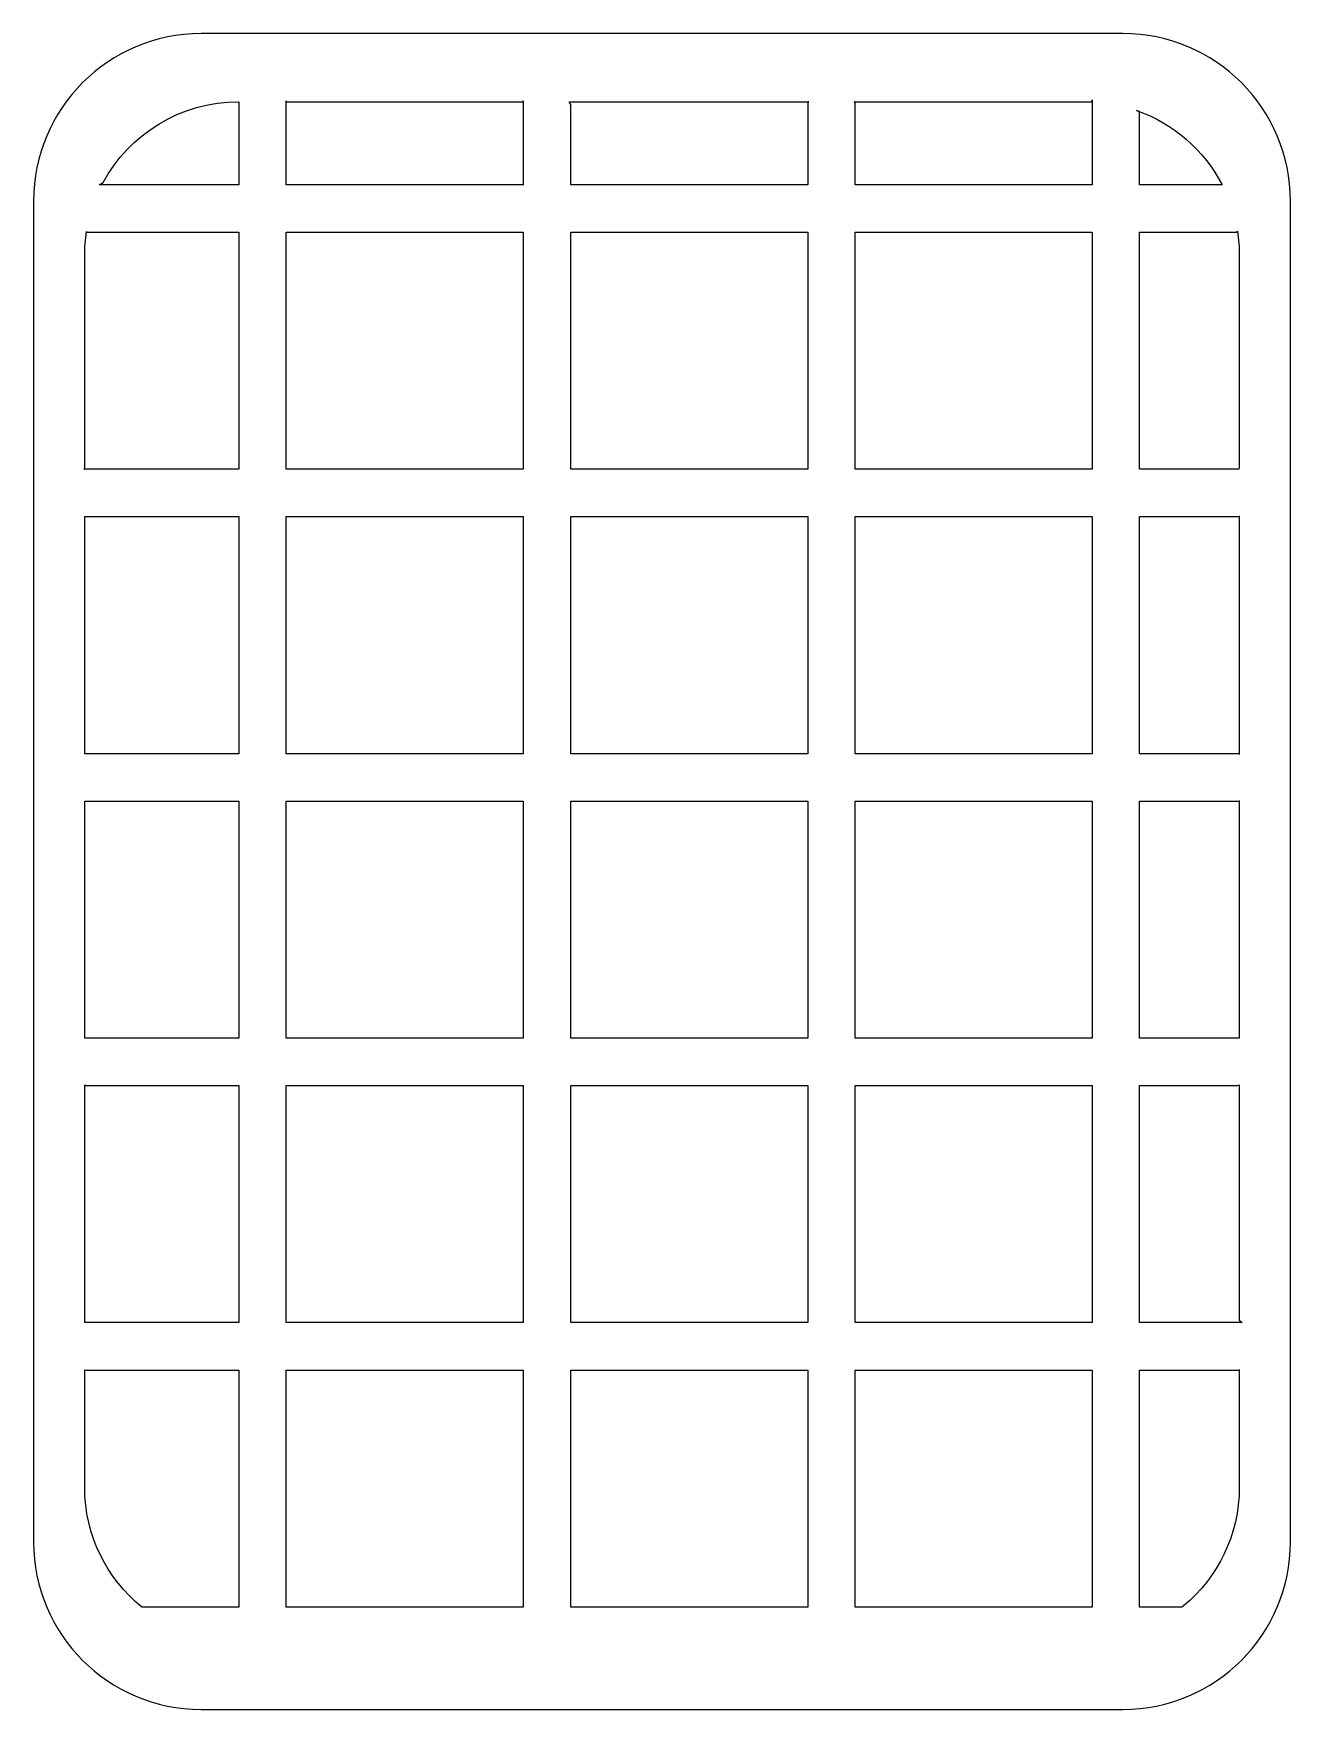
# Model space of a CAD drawing. Header units: centimetres. Extents: x -3.7 to 3.9, y -3.5 to 6.6.
import ezdxf

# ---------------------------------------------------------------- set-up
doc = ezdxf.new("R2010")
doc.units = ezdxf.units.CM
doc.header["$MEASUREMENT"] = 0
doc.layers.add('Camada 1', color=7, linetype='Continuous')

msp = doc.modelspace()

# ---------------------------------------------------------------- linework, layer by layer
at = {"layer": 'Camada 1'}
for points, knots in [([(3.91231, -2.47634), (3.91231, -3.03413), (3.46008, -3.48641), (2.90221, -3.48641), (2.90221, -3.48641), (2.90221, -3.48641), (-2.65337, -3.48641), (-2.65337, -3.48641), (-2.65337, -3.48641), (-3.21124, -3.48641), (-3.66347, -3.03413), (-3.66347, -2.47634), (-3.66347, -2.47634), (-3.66347, -2.47634), (-3.66347, 5.60454), (-3.66347, 5.60454), (-3.66347, 5.60454), (-3.66347, 6.16241), (-3.21124, 6.61464), (-2.65337, 6.61464), (-2.65337, 6.61464), (-2.65337, 6.61464), (2.90221, 6.61464), (2.90221, 6.61464), (2.90221, 6.61464), (3.46008, 6.61464), (3.91231, 6.16241), (3.91231, 5.60454), (3.91231, 5.60454), (3.91231, 5.60454), (3.91231, -2.47634), (3.91231, -2.47634)], [0, 0, 0, 0, 0.11111111, 0.11111111, 0.11111111, 0.11111111, 0.22222222, 0.22222222, 0.22222222, 0.22222222, 0.33333333, 0.33333333, 0.33333333, 0.33333333, 0.44444444, 0.44444444, 0.44444444, 0.44444444, 0.55555556, 0.55555556, 0.55555556, 0.55555556, 0.66666667, 0.66666667, 0.66666667, 0.66666667, 0.77777778, 0.77777778, 0.77777778, 0.77777778, 1, 1, 1, 1]), ([(-2.42726, 6.20355), (-2.78013, 6.20355), (-3.087, 6.00657), (-3.24392, 5.71656), (-3.24392, 5.71656), (-3.24392, 5.71656), (-3.26786, 5.70307), (-3.26786, 5.70307), (-3.26786, 5.70307), (-3.26786, 5.70307), (-2.42604, 5.70307), (-2.42604, 5.70307), (-2.42604, 5.70307), (-2.42604, 5.70307), (-2.42604, 6.20356), (-2.42604, 6.20356), (-2.42604, 6.20356), (-2.42604, 6.20356), (-2.42726, 6.20355), (-2.42726, 6.20355)], [0, 0, 0, 0, 0.16666667, 0.16666667, 0.16666667, 0.16666667, 0.33333333, 0.33333333, 0.33333333, 0.33333333, 0.5, 0.5, 0.5, 0.5, 0.66666667, 0.66666667, 0.66666667, 0.66666667, 1, 1, 1, 1]), ([(-0.71154, 6.20355), (-0.71154, 6.20355), (-2.14029, 6.20355), (-2.14029, 6.20355), (-2.14029, 6.20355), (-2.14029, 6.20355), (-2.14029, 6.20823), (-2.14029, 6.20823), (-2.14029, 6.20823), (-2.14029, 6.20823), (-2.14029, 5.70309), (-2.14029, 5.70309), (-2.14029, 5.70309), (-2.14029, 5.70309), (-0.71154, 5.70309), (-0.71154, 5.70309), (-0.71154, 5.70309), (-0.71154, 5.70309), (-0.71154, 6.20823), (-0.71154, 6.20823), (-0.71154, 6.20823), (-0.71154, 6.20823), (-0.71154, 6.20355), (-0.71154, 6.20355)], [0, 0, 0, 0, 0.14285714, 0.14285714, 0.14285714, 0.14285714, 0.28571429, 0.28571429, 0.28571429, 0.28571429, 0.42857143, 0.42857143, 0.42857143, 0.42857143, 0.57142857, 0.57142857, 0.57142857, 0.57142857, 0.71428571, 0.71428571, 0.71428571, 0.71428571, 1, 1, 1, 1]), ([(1.01036, 6.20355), (1.01036, 6.20355), (-0.43482, 6.20355), (-0.43482, 6.20355), (-0.43482, 6.20355), (-0.43482, 6.20355), (-0.4258, 6.18678), (-0.4258, 6.18678), (-0.4258, 6.18678), (-0.4258, 6.18678), (-0.4258, 5.70307), (-0.4258, 5.70307), (-0.4258, 5.70307), (-0.4258, 5.70307), (1.00296, 5.70307), (1.00296, 5.70307), (1.00296, 5.70307), (1.00296, 5.70307), (1.00296, 6.20356), (1.00296, 6.20356), (1.00296, 6.20356), (1.00296, 6.20356), (1.01036, 6.20355), (1.01036, 6.20355)], [0, 0, 0, 0, 0.14285714, 0.14285714, 0.14285714, 0.14285714, 0.28571429, 0.28571429, 0.28571429, 0.28571429, 0.42857143, 0.42857143, 0.42857143, 0.42857143, 0.57142857, 0.57142857, 0.57142857, 0.57142857, 0.71428571, 0.71428571, 0.71428571, 0.71428571, 1, 1, 1, 1]), ([(2.71653, 6.20268), (2.70312, 6.20326), (2.68965, 6.20355), (2.67613, 6.20355), (2.67613, 6.20355), (2.67613, 6.20355), (1.2822, 6.20355), (1.2822, 6.20355), (1.2822, 6.20355), (1.2822, 6.20355), (1.28871, 6.20355), (1.28871, 6.20355), (1.28871, 6.20355), (1.28871, 6.20355), (1.28871, 5.70306), (1.28871, 5.70306), (1.28871, 5.70306), (1.28871, 5.70306), (2.71746, 5.70307), (2.71746, 5.70307), (2.71746, 5.70307), (2.71746, 5.70307), (2.71746, 6.21538), (2.71746, 6.21538), (2.71746, 6.21538), (2.71746, 6.21538), (2.71653, 6.20268), (2.71653, 6.20268)], [0, 0, 0, 0, 0.125, 0.125, 0.125, 0.125, 0.25, 0.25, 0.25, 0.25, 0.375, 0.375, 0.375, 0.375, 0.5, 0.5, 0.5, 0.5, 0.625, 0.625, 0.625, 0.625, 0.75, 0.75, 0.75, 0.75, 1, 1, 1, 1]), ([(3.00321, 6.14384), (3.00321, 6.14384), (3.00321, 5.70307), (3.00321, 5.70307), (3.00321, 5.70307), (3.00321, 5.70307), (3.50001, 5.70307), (3.50001, 5.70307), (3.50001, 5.70307), (3.50001, 5.70307), (3.49993, 5.70302), (3.49993, 5.70302), (3.49993, 5.70302), (3.39206, 5.91056), (3.20807, 6.07219), (2.98494, 6.15091), (2.98494, 6.15091), (2.98494, 6.15091), (3.00321, 6.14384), (3.00321, 6.14384)], [0, 0, 0, 0, 0.16666667, 0.16666667, 0.16666667, 0.16666667, 0.33333333, 0.33333333, 0.33333333, 0.33333333, 0.5, 0.5, 0.5, 0.5, 0.66666667, 0.66666667, 0.66666667, 0.66666667, 1, 1, 1, 1]), ([(-3.34386, 5.42089), (-3.35129, 5.37358), (-3.35516, 5.32508), (-3.35516, 5.27569), (-3.35516, 5.27569), (-3.35516, 5.27569), (-3.35516, 3.9886), (-3.35516, 3.9886), (-3.35516, 3.9886), (-3.35516, 3.9886), (-3.36087, 3.98859), (-3.36087, 3.98859), (-3.36087, 3.98859), (-3.36087, 3.98859), (-2.42602, 3.98859), (-2.42602, 3.98859), (-2.42602, 3.98859), (-2.42602, 3.98859), (-2.42602, 5.41734), (-2.42602, 5.41734), (-2.42602, 5.41734), (-2.42602, 5.41734), (-3.34383, 5.41734), (-3.34383, 5.41734), (-3.34383, 5.41734), (-3.34383, 5.41734), (-3.34386, 5.42089), (-3.34386, 5.42089)], [0, 0, 0, 0, 0.125, 0.125, 0.125, 0.125, 0.25, 0.25, 0.25, 0.25, 0.375, 0.375, 0.375, 0.375, 0.5, 0.5, 0.5, 0.5, 0.625, 0.625, 0.625, 0.625, 0.75, 0.75, 0.75, 0.75, 1, 1, 1, 1]), ([(-0.71154, 5.41734), (-0.71154, 5.41734), (-2.14029, 5.41734), (-2.14029, 5.41734), (-2.14029, 5.41734), (-2.14029, 5.41734), (-2.14029, 3.98859), (-2.14029, 3.98859), (-2.14029, 3.98859), (-2.14029, 3.98859), (-0.71154, 3.98859), (-0.71154, 3.98859), (-0.71154, 3.98859), (-0.71154, 3.98859), (-0.71154, 5.41734), (-0.71154, 5.41734)], [0, 0, 0, 0, 0.2, 0.2, 0.2, 0.2, 0.4, 0.4, 0.4, 0.4, 0.6, 0.6, 0.6, 0.6, 1, 1, 1, 1]), ([(1.00296, 5.41734), (1.00296, 5.41734), (-0.42579, 5.41734), (-0.42579, 5.41734), (-0.42579, 5.41734), (-0.42579, 5.41734), (-0.42579, 3.98859), (-0.42579, 3.98859), (-0.42579, 3.98859), (-0.42579, 3.98859), (1.00296, 3.98859), (1.00296, 3.98859), (1.00296, 3.98859), (1.00296, 3.98859), (1.00296, 5.41734), (1.00296, 5.41734)], [0, 0, 0, 0, 0.2, 0.2, 0.2, 0.2, 0.4, 0.4, 0.4, 0.4, 0.6, 0.6, 0.6, 0.6, 1, 1, 1, 1]), ([(2.71746, 5.41734), (2.71746, 5.41734), (1.28871, 5.41734), (1.28871, 5.41734), (1.28871, 5.41734), (1.28871, 5.41734), (1.28871, 3.98859), (1.28871, 3.98859), (1.28871, 3.98859), (1.28871, 3.98859), (2.71746, 3.98859), (2.71746, 3.98859), (2.71746, 3.98859), (2.71746, 3.98859), (2.71746, 5.41734), (2.71746, 5.41734)], [0, 0, 0, 0, 0.2, 0.2, 0.2, 0.2, 0.4, 0.4, 0.4, 0.4, 0.6, 0.6, 0.6, 0.6, 1, 1, 1, 1]), ([(3.604, 3.99756), (3.604, 3.99756), (3.604, 5.27568), (3.604, 5.27568), (3.604, 5.27568), (3.604, 5.32619), (3.59998, 5.37577), (3.5922, 5.42411), (3.5922, 5.42411), (3.5922, 5.42411), (3.5859, 5.41734), (3.5859, 5.41734), (3.5859, 5.41734), (3.5859, 5.41734), (3.00323, 5.41734), (3.00323, 5.41734), (3.00323, 5.41734), (3.00323, 5.41734), (3.00323, 3.98859), (3.00323, 3.98859), (3.00323, 3.98859), (3.00323, 3.98859), (3.60021, 3.98859), (3.60021, 3.98859), (3.60021, 3.98859), (3.60021, 3.98859), (3.604, 3.99756), (3.604, 3.99756)], [0, 0, 0, 0, 0.125, 0.125, 0.125, 0.125, 0.25, 0.25, 0.25, 0.25, 0.375, 0.375, 0.375, 0.375, 0.5, 0.5, 0.5, 0.5, 0.625, 0.625, 0.625, 0.625, 0.75, 0.75, 0.75, 0.75, 1, 1, 1, 1]), ([(-3.35515, 3.70284), (-3.35515, 3.70284), (-3.35515, 2.27409), (-3.35515, 2.27409), (-3.35515, 2.27409), (-3.35515, 2.27409), (-3.35369, 2.27409), (-3.35369, 2.27409), (-3.35369, 2.27409), (-3.35369, 2.27409), (-2.42602, 2.27409), (-2.42602, 2.27409), (-2.42602, 2.27409), (-2.42602, 2.27409), (-2.42602, 3.70284), (-2.42602, 3.70284), (-2.42602, 3.70284), (-2.42602, 3.70284), (-3.3537, 3.70284), (-3.3537, 3.70284), (-3.3537, 3.70284), (-3.3537, 3.70284), (-3.35515, 3.70284), (-3.35515, 3.70284)], [0, 0, 0, 0, 0.14285714, 0.14285714, 0.14285714, 0.14285714, 0.28571429, 0.28571429, 0.28571429, 0.28571429, 0.42857143, 0.42857143, 0.42857143, 0.42857143, 0.57142857, 0.57142857, 0.57142857, 0.57142857, 0.71428571, 0.71428571, 0.71428571, 0.71428571, 1, 1, 1, 1]), ([(-0.71154, 3.70284), (-0.71154, 3.70284), (-2.14029, 3.70284), (-2.14029, 3.70284), (-2.14029, 3.70284), (-2.14029, 3.70284), (-2.14029, 2.27409), (-2.14029, 2.27409), (-2.14029, 2.27409), (-2.14029, 2.27409), (-0.71154, 2.27409), (-0.71154, 2.27409), (-0.71154, 2.27409), (-0.71154, 2.27409), (-0.71154, 3.70284), (-0.71154, 3.70284)], [0, 0, 0, 0, 0.2, 0.2, 0.2, 0.2, 0.4, 0.4, 0.4, 0.4, 0.6, 0.6, 0.6, 0.6, 1, 1, 1, 1]), ([(1.00296, 3.70284), (1.00296, 3.70284), (-0.42579, 3.70284), (-0.42579, 3.70284), (-0.42579, 3.70284), (-0.42579, 3.70284), (-0.42579, 2.27409), (-0.42579, 2.27409), (-0.42579, 2.27409), (-0.42579, 2.27409), (1.00296, 2.27409), (1.00296, 2.27409), (1.00296, 2.27409), (1.00296, 2.27409), (1.00296, 3.70284), (1.00296, 3.70284)], [0, 0, 0, 0, 0.2, 0.2, 0.2, 0.2, 0.4, 0.4, 0.4, 0.4, 0.6, 0.6, 0.6, 0.6, 1, 1, 1, 1]), ([(2.71746, 3.70284), (2.71746, 3.70284), (1.28871, 3.70284), (1.28871, 3.70284), (1.28871, 3.70284), (1.28871, 3.70284), (1.28871, 2.27409), (1.28871, 2.27409), (1.28871, 2.27409), (1.28871, 2.27409), (2.71746, 2.27409), (2.71746, 2.27409), (2.71746, 2.27409), (2.71746, 2.27409), (2.71746, 3.70284), (2.71746, 3.70284)], [0, 0, 0, 0, 0.2, 0.2, 0.2, 0.2, 0.4, 0.4, 0.4, 0.4, 0.6, 0.6, 0.6, 0.6, 1, 1, 1, 1]), ([(3.60736, 3.70284), (3.60736, 3.70284), (3.00321, 3.70284), (3.00321, 3.70284), (3.00321, 3.70284), (3.00321, 3.70284), (3.00321, 2.27409), (3.00321, 2.27409), (3.00321, 2.27409), (3.00321, 2.27409), (3.60736, 2.27409), (3.60736, 2.27409), (3.60736, 2.27409), (3.60736, 2.27409), (3.604, 2.27409), (3.604, 2.27409), (3.604, 2.27409), (3.604, 2.27409), (3.604, 3.70284), (3.604, 3.70284), (3.604, 3.70284), (3.604, 3.70284), (3.60736, 3.70284), (3.60736, 3.70284)], [0, 0, 0, 0, 0.14285714, 0.14285714, 0.14285714, 0.14285714, 0.28571429, 0.28571429, 0.28571429, 0.28571429, 0.42857143, 0.42857143, 0.42857143, 0.42857143, 0.57142857, 0.57142857, 0.57142857, 0.57142857, 0.71428571, 0.71428571, 0.71428571, 0.71428571, 1, 1, 1, 1]), ([(-3.35515, 1.98834), (-3.35515, 1.98834), (-3.35515, 0.55959), (-3.35515, 0.55959), (-3.35515, 0.55959), (-3.35515, 0.55959), (-3.3537, 0.55959), (-3.3537, 0.55959), (-3.3537, 0.55959), (-3.3537, 0.55959), (-2.42602, 0.55959), (-2.42602, 0.55959), (-2.42602, 0.55959), (-2.42602, 0.55959), (-2.42602, 1.98834), (-2.42602, 1.98834), (-2.42602, 1.98834), (-2.42602, 1.98834), (-3.3537, 1.98834), (-3.3537, 1.98834), (-3.3537, 1.98834), (-3.3537, 1.98834), (-3.35515, 1.98834), (-3.35515, 1.98834)], [0, 0, 0, 0, 0.14285714, 0.14285714, 0.14285714, 0.14285714, 0.28571429, 0.28571429, 0.28571429, 0.28571429, 0.42857143, 0.42857143, 0.42857143, 0.42857143, 0.57142857, 0.57142857, 0.57142857, 0.57142857, 0.71428571, 0.71428571, 0.71428571, 0.71428571, 1, 1, 1, 1]), ([(-0.71154, 1.98834), (-0.71154, 1.98834), (-2.14029, 1.98834), (-2.14029, 1.98834), (-2.14029, 1.98834), (-2.14029, 1.98834), (-2.14029, 0.55959), (-2.14029, 0.55959), (-2.14029, 0.55959), (-2.14029, 0.55959), (-0.71154, 0.55959), (-0.71154, 0.55959), (-0.71154, 0.55959), (-0.71154, 0.55959), (-0.71154, 1.98834), (-0.71154, 1.98834)], [0, 0, 0, 0, 0.2, 0.2, 0.2, 0.2, 0.4, 0.4, 0.4, 0.4, 0.6, 0.6, 0.6, 0.6, 1, 1, 1, 1]), ([(1.00296, 1.98834), (1.00296, 1.98834), (-0.42579, 1.98834), (-0.42579, 1.98834), (-0.42579, 1.98834), (-0.42579, 1.98834), (-0.42579, 0.55959), (-0.42579, 0.55959), (-0.42579, 0.55959), (-0.42579, 0.55959), (1.00296, 0.55959), (1.00296, 0.55959), (1.00296, 0.55959), (1.00296, 0.55959), (1.00296, 1.98834), (1.00296, 1.98834)], [0, 0, 0, 0, 0.2, 0.2, 0.2, 0.2, 0.4, 0.4, 0.4, 0.4, 0.6, 0.6, 0.6, 0.6, 1, 1, 1, 1]), ([(2.71746, 1.98834), (2.71746, 1.98834), (1.28871, 1.98834), (1.28871, 1.98834), (1.28871, 1.98834), (1.28871, 1.98834), (1.28871, 0.55959), (1.28871, 0.55959), (1.28871, 0.55959), (1.28871, 0.55959), (2.71746, 0.55959), (2.71746, 0.55959), (2.71746, 0.55959), (2.71746, 0.55959), (2.71746, 1.98834), (2.71746, 1.98834)], [0, 0, 0, 0, 0.2, 0.2, 0.2, 0.2, 0.4, 0.4, 0.4, 0.4, 0.6, 0.6, 0.6, 0.6, 1, 1, 1, 1]), ([(3.604, 0.55959), (3.604, 0.55959), (3.604, 1.98834), (3.604, 1.98834), (3.604, 1.98834), (3.604, 1.98834), (3.60736, 1.98834), (3.60736, 1.98834), (3.60736, 1.98834), (3.60736, 1.98834), (3.00321, 1.98834), (3.00321, 1.98834), (3.00321, 1.98834), (3.00321, 1.98834), (3.00321, 0.55959), (3.00321, 0.55959), (3.00321, 0.55959), (3.00321, 0.55959), (3.60019, 0.55959), (3.60019, 0.55959), (3.60019, 0.55959), (3.60019, 0.55959), (3.604, 0.55959), (3.604, 0.55959)], [0, 0, 0, 0, 0.14285714, 0.14285714, 0.14285714, 0.14285714, 0.28571429, 0.28571429, 0.28571429, 0.28571429, 0.42857143, 0.42857143, 0.42857143, 0.42857143, 0.57142857, 0.57142857, 0.57142857, 0.57142857, 0.71428571, 0.71428571, 0.71428571, 0.71428571, 1, 1, 1, 1]), ([(-3.35515, 0.27736), (-3.35515, 0.27736), (-3.35515, -1.13919), (-3.35515, -1.13919), (-3.35515, -1.13919), (-3.35515, -1.13919), (-3.35515, -1.15493), (-3.35515, -1.15493), (-3.35515, -1.15493), (-3.35515, -1.15493), (-2.42602, -1.15493), (-2.42602, -1.15493), (-2.42602, -1.15493), (-2.42602, -1.15493), (-2.42602, 0.27382), (-2.42602, 0.27382), (-2.42602, 0.27382), (-2.42602, 0.27382), (-3.35515, 0.27382), (-3.35515, 0.27382), (-3.35515, 0.27382), (-3.35515, 0.27382), (-3.35515, 0.27736), (-3.35515, 0.27736)], [0, 0, 0, 0, 0.14285714, 0.14285714, 0.14285714, 0.14285714, 0.28571429, 0.28571429, 0.28571429, 0.28571429, 0.42857143, 0.42857143, 0.42857143, 0.42857143, 0.57142857, 0.57142857, 0.57142857, 0.57142857, 0.71428571, 0.71428571, 0.71428571, 0.71428571, 1, 1, 1, 1]), ([(-0.71154, 0.27384), (-0.71154, 0.27384), (-2.14029, 0.27384), (-2.14029, 0.27384), (-2.14029, 0.27384), (-2.14029, 0.27384), (-2.14029, -1.15491), (-2.14029, -1.15491), (-2.14029, -1.15491), (-2.14029, -1.15491), (-0.71154, -1.15491), (-0.71154, -1.15491), (-0.71154, -1.15491), (-0.71154, -1.15491), (-0.71154, 0.27384), (-0.71154, 0.27384)], [0, 0, 0, 0, 0.2, 0.2, 0.2, 0.2, 0.4, 0.4, 0.4, 0.4, 0.6, 0.6, 0.6, 0.6, 1, 1, 1, 1]), ([(1.00296, 0.27384), (1.00296, 0.27384), (-0.42579, 0.27384), (-0.42579, 0.27384), (-0.42579, 0.27384), (-0.42579, 0.27384), (-0.42579, -1.15491), (-0.42579, -1.15491), (-0.42579, -1.15491), (-0.42579, -1.15491), (1.00296, -1.15491), (1.00296, -1.15491), (1.00296, -1.15491), (1.00296, -1.15491), (1.00296, 0.27384), (1.00296, 0.27384)], [0, 0, 0, 0, 0.2, 0.2, 0.2, 0.2, 0.4, 0.4, 0.4, 0.4, 0.6, 0.6, 0.6, 0.6, 1, 1, 1, 1]), ([(2.71746, 0.27384), (2.71746, 0.27384), (1.28871, 0.27384), (1.28871, 0.27384), (1.28871, 0.27384), (1.28871, 0.27384), (1.28871, -1.15491), (1.28871, -1.15491), (1.28871, -1.15491), (1.28871, -1.15491), (2.71746, -1.15491), (2.71746, -1.15491), (2.71746, -1.15491), (2.71746, -1.15491), (2.71746, 0.27384), (2.71746, 0.27384)], [0, 0, 0, 0, 0.2, 0.2, 0.2, 0.2, 0.4, 0.4, 0.4, 0.4, 0.6, 0.6, 0.6, 0.6, 1, 1, 1, 1]), ([(3.604, -1.13919), (3.604, -1.13919), (3.604, 0.27736), (3.604, 0.27736), (3.604, 0.27736), (3.604, 0.27736), (3.59305, 0.27384), (3.59305, 0.27384), (3.59305, 0.27384), (3.59305, 0.27384), (3.00321, 0.27384), (3.00321, 0.27384), (3.00321, 0.27384), (3.00321, 0.27384), (3.00321, -1.15491), (3.00321, -1.15491), (3.00321, -1.15491), (3.00321, -1.15491), (3.62164, -1.15491), (3.62164, -1.15491), (3.62164, -1.15491), (3.62164, -1.15491), (3.604, -1.13919), (3.604, -1.13919)], [0, 0, 0, 0, 0.14285714, 0.14285714, 0.14285714, 0.14285714, 0.28571429, 0.28571429, 0.28571429, 0.28571429, 0.42857143, 0.42857143, 0.42857143, 0.42857143, 0.57142857, 0.57142857, 0.57142857, 0.57142857, 0.71428571, 0.71428571, 0.71428571, 0.71428571, 1, 1, 1, 1]), ([(-3.35515, -1.43965), (-3.35515, -1.43965), (-3.35515, -2.14744), (-3.35515, -2.14744), (-3.35515, -2.14744), (-3.35515, -2.43803), (-3.22154, -2.69748), (-3.01236, -2.86761), (-3.01236, -2.86761), (-3.01236, -2.86761), (-3.01236, -2.86941), (-3.01236, -2.86941), (-3.01236, -2.86941), (-3.01236, -2.86941), (-2.42602, -2.86941), (-2.42602, -2.86941), (-2.42602, -2.86941), (-2.42602, -2.86941), (-2.42602, -1.44066), (-2.42602, -1.44066), (-2.42602, -1.44066), (-2.42602, -1.44066), (-3.34656, -1.44066), (-3.34656, -1.44066), (-3.34656, -1.44066), (-3.34656, -1.44066), (-3.35515, -1.43965), (-3.35515, -1.43965)], [0, 0, 0, 0, 0.125, 0.125, 0.125, 0.125, 0.25, 0.25, 0.25, 0.25, 0.375, 0.375, 0.375, 0.375, 0.5, 0.5, 0.5, 0.5, 0.625, 0.625, 0.625, 0.625, 0.75, 0.75, 0.75, 0.75, 1, 1, 1, 1]), ([(-0.71154, -1.44066), (-0.71154, -1.44066), (-2.14029, -1.44066), (-2.14029, -1.44066), (-2.14029, -1.44066), (-2.14029, -1.44066), (-2.14029, -2.86941), (-2.14029, -2.86941), (-2.14029, -2.86941), (-2.14029, -2.86941), (-0.71154, -2.86941), (-0.71154, -2.86941), (-0.71154, -2.86941), (-0.71154, -2.86941), (-0.71154, -1.44066), (-0.71154, -1.44066)], [0, 0, 0, 0, 0.2, 0.2, 0.2, 0.2, 0.4, 0.4, 0.4, 0.4, 0.6, 0.6, 0.6, 0.6, 1, 1, 1, 1]), ([(1.00296, -1.44066), (1.00296, -1.44066), (-0.42579, -1.44066), (-0.42579, -1.44066), (-0.42579, -1.44066), (-0.42579, -1.44066), (-0.42579, -2.86941), (-0.42579, -2.86941), (-0.42579, -2.86941), (-0.42579, -2.86941), (1.00296, -2.86941), (1.00296, -2.86941), (1.00296, -2.86941), (1.00296, -2.86941), (1.00296, -1.44066), (1.00296, -1.44066)], [0, 0, 0, 0, 0.2, 0.2, 0.2, 0.2, 0.4, 0.4, 0.4, 0.4, 0.6, 0.6, 0.6, 0.6, 1, 1, 1, 1]), ([(2.71746, -1.44066), (2.71746, -1.44066), (1.28871, -1.44066), (1.28871, -1.44066), (1.28871, -1.44066), (1.28871, -1.44066), (1.28871, -2.86941), (1.28871, -2.86941), (1.28871, -2.86941), (1.28871, -2.86941), (2.71746, -2.86941), (2.71746, -2.86941), (2.71746, -2.86941), (2.71746, -2.86941), (2.71746, -1.44066), (2.71746, -1.44066)], [0, 0, 0, 0, 0.2, 0.2, 0.2, 0.2, 0.4, 0.4, 0.4, 0.4, 0.6, 0.6, 0.6, 0.6, 1, 1, 1, 1]), ([(3.2684, -2.86171), (3.47343, -2.6915), (3.604, -2.4347), (3.604, -2.14744), (3.604, -2.14744), (3.604, -2.14744), (3.604, -1.44066), (3.604, -1.44066), (3.604, -1.44066), (3.604, -1.44066), (3.60736, -1.44066), (3.60736, -1.44066), (3.60736, -1.44066), (3.60736, -1.44066), (3.00321, -1.44066), (3.00321, -1.44066), (3.00321, -1.44066), (3.00321, -1.44066), (3.00321, -2.86941), (3.00321, -2.86941), (3.00321, -2.86941), (3.00321, -2.86941), (3.25676, -2.86941), (3.25676, -2.86941), (3.25676, -2.86941), (3.25676, -2.86941), (3.2684, -2.86171), (3.2684, -2.86171)], [0, 0, 0, 0, 0.125, 0.125, 0.125, 0.125, 0.25, 0.25, 0.25, 0.25, 0.375, 0.375, 0.375, 0.375, 0.5, 0.5, 0.5, 0.5, 0.625, 0.625, 0.625, 0.625, 0.75, 0.75, 0.75, 0.75, 1, 1, 1, 1])]:
    msp.add_open_spline(points, degree=3, knots=knots, dxfattribs=at)

doc.saveas('drawing.dxf')
